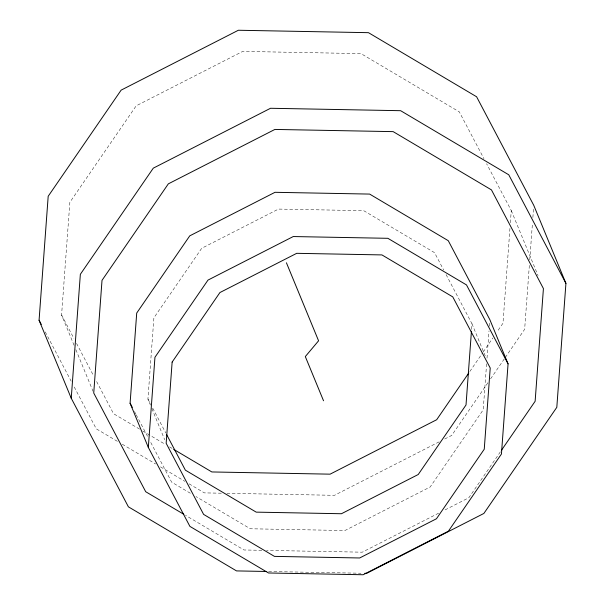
<?xml version="1.0" encoding="UTF-8"?>
<svg xmlns="http://www.w3.org/2000/svg" width="605" height="605" viewBox="0 0 605 605"><rect width="100%" height="100%" fill="white"/><g stroke="black" fill="none" stroke-linecap="round" stroke-linejoin="round"><path stroke-width="0.45" stroke-dasharray="3.02 2.27" d="M74.082 345.349L61.581 315.008L69.862 202.32L136.17 105.837L242.741 51.402L361.011 53.611L459.293 111.864L483.955 158.699M150.433 405.116L147.93 399.043L153.897 317.837L201.684 248.307L278.481 209.08L363.711 210.676L434.541 252.656L443.684 270.019M471.575 329.37L471.983 323.773L445.862 274.156M486.602 363.786L483.214 409.804L430.17 486.987L344.918 530.532L250.296 528.77L195.99 496.584M487.01 358.152L489.014 330.92M489.362 326.224L489.634 322.473M509.947 228.395L502.982 323.236L497.098 331.797M510.363 222.761L511.263 210.555L486.602 163.721M529.345 265.429L524.648 329.294L504.948 357.956M529.761 259.795L532.453 223.169M532.869 217.535L533.489 209.088M469.828 371.485L482.661 352.806M483.191 352.027L492.818 338.021M487.91 382.746L451.708 435.434L443.336 439.706M490.572 378.874L504.419 358.735M500.38 451.844L468.83 497.749L443.654 510.612M439.147 441.847L334.474 495.314L226.996 493.309M438.625 513.184L362.259 552.183L266.518 550.399M221.339 493.204L204.361 492.886L188.919 483.728M261.821 550.308L243.989 549.975L185.508 515.316M268.582 571.506L320.438 572.474M321.376 572.496L360.973 573.23M139.536 429.104L113.543 413.699L95.93 380.243M142.788 431.032L165.528 444.509M169.589 446.921L172.024 448.365M117.378 441.332L96.24 428.801L73.379 385.377M122.255 444.221L155.591 463.974M160.469 466.863L184.858 481.323M190.31 493.219L171.669 482.17L149.79 440.614M147.93 399.043L150.547 404.004M152.725 408.141L165.785 432.953M134.476 411.529L135.785 414.017M136.223 414.848L148.036 437.286M61.581 315.008L73.908 338.429M76.555 343.443L93.73 376.06M45.231 331.926L71.178 381.203M511.263 210.555L538.064 275.577M471.983 323.773L485.218 355.869M151.863 408.587L164.734 439.812M75.875 349.682L93.026 391.299"/><path stroke-width="0.91" d="M266.692 571.475L236.525 570.908L128.404 506.831L71.239 398.256L39.075 320.234L48.188 196.27L121.136 90.13L238.37 30.25L368.475 32.678L476.596 96.762L533.761 205.329L565.925 283.352L556.812 407.316L483.864 513.456L366.63 573.336L364.747 573.306M71.239 398.256L80.352 274.299L153.292 168.152L270.526 108.272L400.639 110.7L508.76 174.785L565.925 283.352M130.098 403.217L136.715 313.05L189.758 235.852L275.01 192.307L369.632 194.084L448.275 240.699L489.846 319.652L508.064 363.87L501.439 454.015L448.396 531.205L363.136 574.75L268.522 572.988L189.894 526.38L148.323 447.428L130.098 403.217L132.283 407.369M148.323 447.428L154.948 357.283L207.991 280.092L293.251 236.547L387.865 238.309L466.493 284.917L508.064 363.87M471.439 331.238L466.016 404.979L418.236 474.509L341.439 513.736L256.21 512.14L185.38 470.161L166.655 434.602M468.754 373.035L436.674 419.726L330.103 474.161L211.833 471.953L173.65 449.326M501.447 450.286L535.138 401.266L543.419 288.577L491.457 189.887L393.167 131.633L274.897 129.432L168.326 183.859L102.018 280.349L93.737 393.031L145.707 491.721L183.882 514.348M39.075 320.234L41.276 324.409M286.422 262.782L318.578 340.804L305.313 356.572L323.539 400.782M172.138 362.077L166.163 443.283L203.613 514.401L274.443 556.381L359.673 557.976L436.47 518.75L484.25 449.22L490.224 368.014L452.774 296.889L381.944 254.917L296.715 253.321L219.917 292.548L172.138 362.077"/></g></svg>
